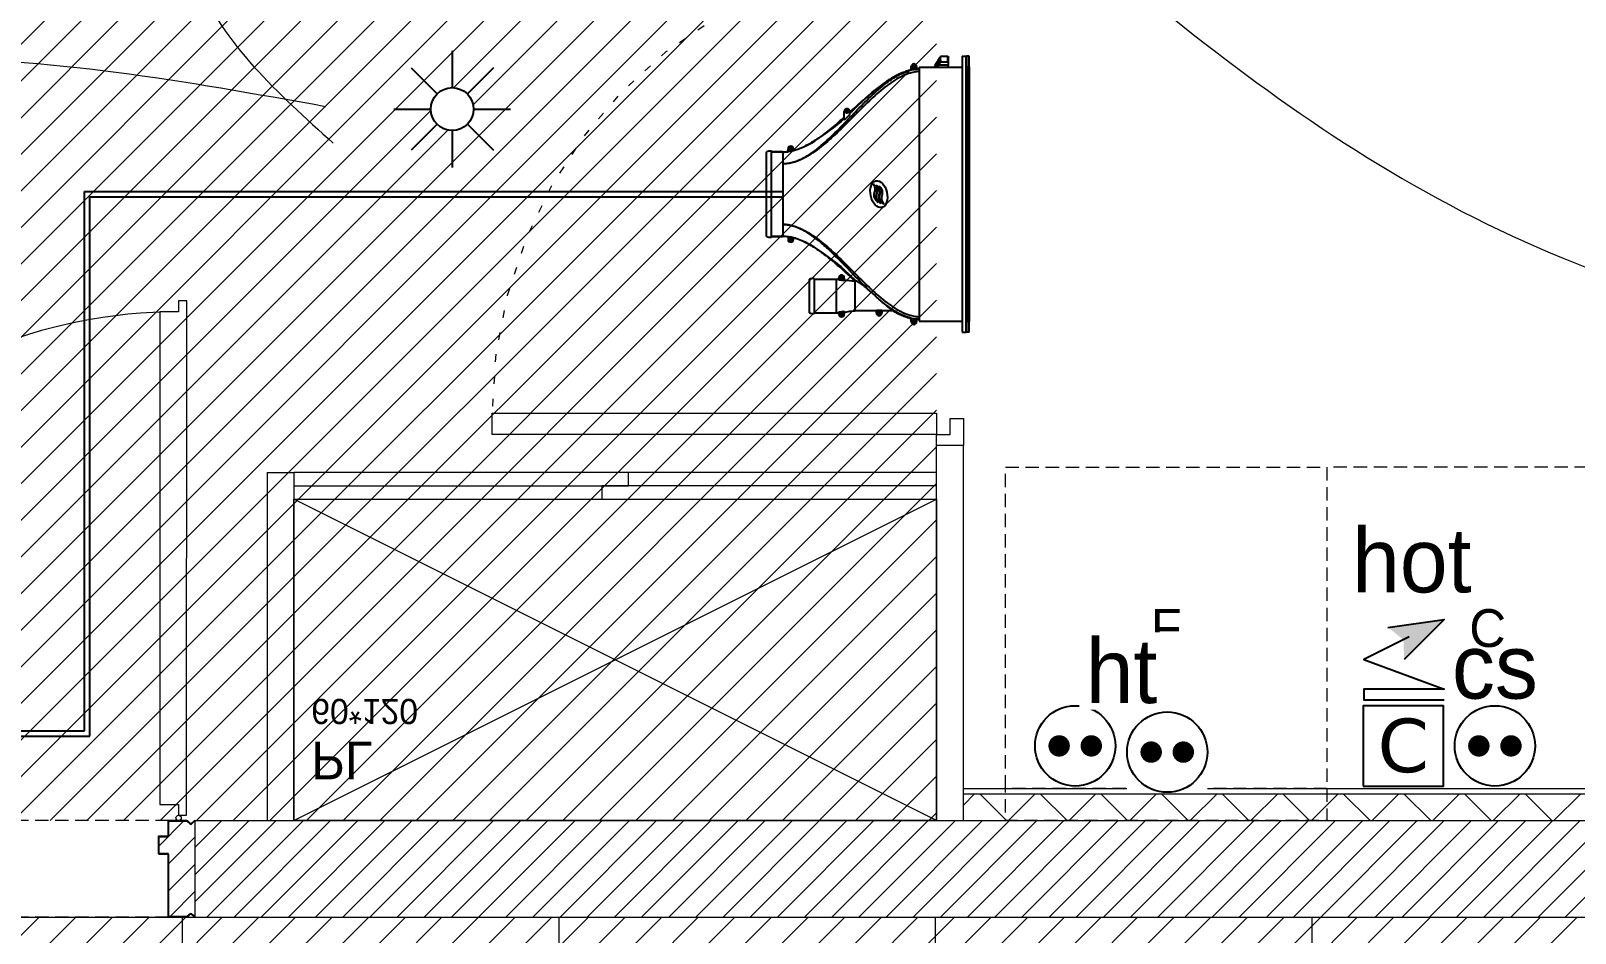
# Model space of a CAD drawing. Header units: centimetres. Extents: x 2666 to 9670, y 1889 to 5633.
# Drawn here: x 5634 to 5922.2, y 4279.4 to 4447.8 of the extents above; entities that cross this region are included whole.
import ezdxf

# ---------------------------------------------------------------- set-up
doc = ezdxf.new("R2010")
doc.units = ezdxf.units.CM
doc.header["$LTSCALE"] = 12.7
doc.linetypes.add('Style de ligne -13', pattern=[0.295276, 0.19685, -0.098425])
doc.linetypes.add('Style de ligne -18', pattern=[0.328084, 0.109361, -0.218723])
for name, color, linetype, lineweight in [('B Faux plafonds', 7, 'Continuous', 5), ('B Faux plafonds-1', 7, 'Continuous', 5), ('B GÈnÈral', 7, 'Continuous', 5), ('B Général', 7, 'Continuous', 5), ('C ANNOTATIONS-prestations', 7, 'Continuous', 5), ('C ANNOTATIONS-prestations-1', 7, 'Continuous', 5), ('prlm-ELEC-CFO', 1, 'Continuous', 25)]:
    doc.layers.add(name, color=color, linetype=linetype, lineweight=lineweight)
doc.layers.add('prlm-CHAUFF', color=4, linetype='Continuous')
doc.styles.add('Eurostile', font='')
doc.styles.add('prlm-elec-cfo', font='comic.ttf', dxfattribs={"height": 12})
doc.styles.get('Eurostile').set_extended_font_data('Eurostile')

# ---------------------------------------------------------------- blocks, each defined once
blk = doc.blocks.new('xi.SPOT')
at = {"color": 0, "lineweight": 5}
blk.add_wipeout([(-4, 0), (-2.83, -2.83), (0, -4), (2.83, -2.83), (4, 0), (2.83, 2.83), (0, 4), (-2.83, 2.83)], dxfattribs=at).dxf.layer = 'prlm-ELEC-CFO'
at = {"layer": 'prlm-ELEC-CFO', "color": 0, "linetype": 'ByBlock', "lineweight": -2, "flags": 128}
for points in [[(0, 10.88), (0, 4)], [(-7.69, 7.69), (-2.83, 2.83)], [(7.69, 7.69), (2.83, 2.83)], [(-10.88, 0), (-4, 0)], [(4, 0), (10.88, 0)], [(-2.83, -2.83), (-7.69, -7.69)], [(2.83, -2.83), (7.69, -7.69)], [(0, -4), (0, -10.88)]]:
    blk.add_lwpolyline(points, dxfattribs=at)
at = {"layer": 'prlm-ELEC-CFO', "color": 0, "linetype": 'ByBlock', "lineweight": -2}
blk.add_circle((0, 0), 4, dxfattribs=at)
blk = doc.blocks.new('xi.PCHT')
at = {"color": 0, "lineweight": 5}
blk.add_wipeout([(-7.5, -7.5), (7.5, -7.5), (7.5, 7.5), (-7.5, 7.5)], dxfattribs=at).dxf.layer = 'prlm-ELEC-CFO'
at = {"layer": 'prlm-ELEC-CFO', "color": 0, "linetype": 'ByBlock', "lineweight": 5, "const_width": 2}
for points in [[(-4, 0, 1), (-2, 0, 1)], [(2, 0, 1), (4, 0, 1)]]:
    blk.add_lwpolyline(points, format="xyb", close=True, dxfattribs=at)
at = {"layer": 'prlm-ELEC-CFO', "color": 0, "linetype": 'ByBlock', "lineweight": -2}
blk.add_circle((0, 0), 7.5, dxfattribs=at)
blk = doc.blocks.new('xi.SF32')
at = {"layer": 'prlm-ELEC-CFO', "color": 0, "flags": 128}
blk.add_lwpolyline([(-7.5, -7.5), (7.5, -7.5), (7.5, 7.5), (-7.5, 7.5)], close=True, dxfattribs=at)
at = {"layer": 'prlm-ELEC-CFO', "color": 0, "linetype": 'ByBlock', "insert": (0, 0), "char_height": 10, "width": 11.36, "attachment_point": 5}
blk.add_mtext('{\\fVerdana|b0|i0|c0|p34;C}', dxfattribs=at)
blk = doc.blocks.new('xi.PCS')
at = {"color": 0, "lineweight": 5}
blk.add_wipeout([(-7.5, -7.5), (7.5, -7.5), (7.5, 7.5), (-7.5, 7.5)], dxfattribs=at).dxf.layer = 'prlm-ELEC-CFO'
at = {"layer": 'prlm-ELEC-CFO', "color": 0, "linetype": 'ByBlock', "lineweight": 5, "const_width": 2}
for points in [[(-4, 0, 1), (-2, 0, 1)], [(2, 0, 1), (4, 0, 1)]]:
    blk.add_lwpolyline(points, format="xyb", close=True, dxfattribs=at)
at = {"layer": 'prlm-ELEC-CFO', "color": 0, "linetype": 'ByBlock', "lineweight": -2}
blk.add_circle((0, 0), 7.5, dxfattribs=at)
blk = doc.blocks.new('xi.hot')
at = {"layer": 'prlm-ELEC-CFO', "lineweight": 5}
blk.add_hatch(color=0, dxfattribs=at).paths.add_polyline_path([(-3, 6), (-0.1, 3.7), (0, 0), (7.5, 7.5)])
at = {"layer": 'prlm-ELEC-CFO', "color": 0}
for points in [[(-3, 6), (7.5, 7.5), (0, 0)], [(0.95, 4.23), (-7.5, 0), (7.5, -5.5), (-7.5, -5.5), (-7.5, -7.5), (7.5, -7.5)]]:
    blk.add_lwpolyline(points, dxfattribs=at)
blk = doc.blocks.new('Cuisson')
at = {"layer": 'B Général', "color": 7, "linetype": 'Style de ligne -13', "lineweight": 5, "flags": 128}
blk.add_lwpolyline([(-30, 30), (-30, 36), (30, 36), (30, 30)], dxfattribs=at)
blk.add_lwpolyline([(-30, 30), (30, 30), (30, -30), (-30, -30)], close=True, dxfattribs=at)
at = {"layer": 'B Général', "color": 7, "insert": (0, 0), "char_height": 7.06, "attachment_point": 5, "line_spacing_factor": 0.894142, "style": 'Eurostile'}
blk.add_mtext('C', dxfattribs=at)
blk = doc.blocks.new('Placard 60.120')
at = {"layer": 'B Général', "color": 7, "linetype": 'Continuous', "lineweight": 5}
for p, q in [((60, 29.81), (-60, -30.19)), ((-60, 29.81), (60, -30.19))]:
    blk.add_line(p, q, dxfattribs=at)
at = {"layer": 'B Général', "color": 7, "linetype": 'Continuous', "lineweight": 5, "flags": 128}
blk.add_lwpolyline([(60, -30.19), (60, 29.81), (-60, 29.81), (-60, -30.19)], dxfattribs=at)
at = {"layer": 'B Général', "color": 252, "linetype": 'Continuous', "lineweight": 5, "true_color": 0x888888, "flags": 128}
blk.add_lwpolyline([(60, -30.19), (60, -35.19), (-60, -35.19), (-60, -30.19)], close=True, dxfattribs=at)
at = {"layer": 'B Général', "color": 7, "linetype": 'Continuous', "lineweight": 5, "flags": 128}
for points in [[(60, -30.19), (60, -32.69), (-2.5, -32.69), (-2.5, -30.19)], [(2.5, -32.69), (2.5, -35.19), (-60, -35.19), (-60, -32.69)]]:
    blk.add_lwpolyline(points, close=True, dxfattribs=at)
at = {"layer": 'B Général', "color": 7, "insert": (-56.76, 22.1), "char_height": 7.059, "attachment_point": 1, "line_spacing_factor": 0.894142, "style": 'Eurostile'}
blk.add_mtext('PL', dxfattribs=at)
at = {"layer": 'C ANNOTATIONS-prestations', "insert": (-56.76, 9.4), "char_height": 4.706, "attachment_point": 4, "line_spacing_factor": 0.894142, "style": 'Eurostile'}
blk.add_mtext('60*120', dxfattribs=at)
blk = doc.blocks.new('Frigo')
at = {"layer": 'B Général', "color": 7, "linetype": 'Style de ligne -13', "lineweight": 5, "flags": 128}
blk.add_lwpolyline([(-30, 30), (30, 30), (30, -30), (-30, -30)], close=True, dxfattribs=at)
blk.add_lwpolyline([(30, -30), (30, -36), (-30, -36), (-30, -30)], dxfattribs=at)
at = {"layer": 'B Général', "color": 7, "insert": (0, 0), "char_height": 7.06, "attachment_point": 5, "line_spacing_factor": 0.894142, "style": 'Eurostile'}
blk.add_mtext('F', dxfattribs=at)

msp = doc.modelspace()

# ---------------------------------------------------------------- hatches: boundary and pattern name
at = {"layer": 'B Faux plafonds', "linetype": 'Continuous', "lineweight": 5, "true_color": 0xaaaaaa}
h = msp.add_hatch(dxfattribs=at)
h.set_pattern_fill('F_P__SOFFITE', color=253, style=0, pattern_type=2)
h.set_pattern_definition([(45, (0, 0.2205), (-3.5277778, 3.3072917), [])])
h.paths.add_polyline_path([(4337.44, 3228.48), (4207.44, 3228.48), (4207.44, 4282.39), (4659.96, 4282.39), (4659.96, 4330.39), (5019.96, 4330.39), (5019.96, 4687.89), (5150.04, 4687.72), (5150.04, 4282.39), (6787.89, 4282.39), (6787.89, 4152.39), (4337.44, 4152.39)])
at = {"layer": 'B Faux plafonds-1', "linetype": 'Continuous', "lineweight": 5, "true_color": 0xaaaaaa}
h = msp.add_hatch(dxfattribs=at)
h.set_pattern_fill('F_P__SOFFITE', color=253, style=0, pattern_type=2)
h.set_pattern_definition([(45, (5697.463, 4702.054), (-3.52778, 3.30729), [])])
h.paths.add_polyline_path([(5438.04, 4501.39), (5438.17, 4300.39), (5803.04, 4300.39), (5803.04, 4471.4), (5734.04, 4471.4), (5734.04, 4501.39)])
at = {"layer": 'B GÈnÈral', "linetype": 'Continuous', "lineweight": 5, "true_color": 0x808080}
h = msp.add_hatch(dxfattribs=at)
h.set_pattern_fill('02_ISOLANT', color=8, style=0, pattern_type=2)
h.set_pattern_definition([(45, (5697.463, 4701.833), (-5.65685, 5.65685), []), (135, (5697.463, 4701.833), (5.65685, 5.65685), [])])
h.paths.add_polyline_path([(5808.04, 4305.39), (5808.04, 4300.39), (6115.89, 4300.39), (6115.89, 4305.39)])
at = {"layer": 'B GÈnÈral', "linetype": 'Continuous', "lineweight": 5}
h = msp.add_hatch(dxfattribs=at)
h.set_pattern_fill('50_BETON', style=0, pattern_type=2)
h.set_pattern_definition([(45, (5613.0258, 4291.389), (2.42535, -2.64583), [])])
edge = h.paths.add_edge_path()
edge.add_line((5664.63, 4282.44), (5663.96, 4283.02))
edge.add_line((5663.96, 4283.02), (5663.95, 4283.02))
edge.add_arc((5663.82, 4282.87), 0.2, 48.9909, 131.0091)
edge.add_line((5663.69, 4283.02), (5663.68, 4283.02))
edge.add_line((5663.68, 4283.02), (5663.12, 4282.53))
edge.add_line((5663.12, 4282.53), (5663.12, 4282.53))
edge.add_arc((5663.09, 4282.57), 0.05, 270, 311.0091, ccw=False)
edge.add_line((5663.09, 4282.52), (5663.09, 4282.52))
edge.add_line((5663.09, 4282.52), (5659.73, 4282.52))
edge.add_line((5659.73, 4282.52), (5659.72, 4282.52))
edge.add_arc((5659.72, 4282.56), 0.0435, 180, 270, ccw=False)
edge.add_line((5659.68, 4282.56), (5659.68, 4294.08))
edge.add_arc((5659.5, 4294.08), 0.174, 0, 90)
edge.add_line((5659.5, 4294.26), (5659.48, 4294.26))
edge.add_line((5659.48, 4294.26), (5657.93, 4294.26))
edge.add_line((5657.93, 4294.26), (5657.92, 4294.26))
edge.add_arc((5657.92, 4294.3), 0.0435, 180, 270, ccw=False)
edge.add_line((5657.88, 4294.3), (5657.88, 4297.35))
edge.add_arc((5657.92, 4297.35), 0.0435, 90, 180, ccw=False)
edge.add_line((5657.92, 4297.39), (5657.93, 4297.39))
edge.add_line((5657.93, 4297.39), (5659.48, 4297.39))
edge.add_line((5659.48, 4297.39), (5659.5, 4297.39))
edge.add_arc((5659.5, 4297.56), 0.174, 270, 360)
edge.add_line((5659.68, 4297.56), (5659.68, 4300.21))
edge.add_arc((5659.72, 4300.21), 0.0435, 90, 180, ccw=False)
edge.add_line((5659.72, 4300.26), (5659.73, 4300.26))
edge.add_line((5659.73, 4300.26), (5663.09, 4300.26))
edge.add_line((5663.09, 4300.26), (5663.09, 4300.26))
edge.add_arc((5663.09, 4300.21), 0.05, 48.9909, 90, ccw=False)
edge.add_line((5663.12, 4300.25), (5663.12, 4300.25))
edge.add_line((5663.12, 4300.25), (5663.68, 4299.76))
edge.add_line((5663.68, 4299.76), (5663.69, 4299.75))
edge.add_arc((5663.82, 4299.9), 0.2, 228.9909, 306.9033)
edge.add_line((5663.94, 4299.74), (5663.95, 4299.75))
edge.add_line((5663.95, 4299.75), (5664.46, 4300.2))
edge.add_line((5664.46, 4300.2), (5664.46, 4300.2))
edge.add_line((5664.46, 4300.2), (5664.63, 4300.34))
edge.add_line((5664.63, 4300.34), (5664.63, 4282.44))
h = msp.add_hatch(dxfattribs=at)
h.set_pattern_fill('50_BETON', style=0, pattern_type=2)
h.set_pattern_definition([(45, (0, 0), (2.4253472, -2.6458333), [])])
h.paths.add_polyline_path([(6207.89, 4282.39), (6191.89, 4300.39), (5664.63, 4300.39), (5664.63, 4282.39)])
at = {"layer": 'C ANNOTATIONS-prestations-1', "linetype": 'Continuous', "lineweight": 9, "true_color": 0x989898}
h = msp.add_hatch(dxfattribs=at)
h.set_pattern_fill('DALETTES TERRASSE 50X50', color=252, scale=1.406016, style=0, pattern_type=2)
h.set_pattern_definition([(0, (4678, 4152.39), (4e-15, -70.3008), []), (-90, (4678, 4152.39), (70.3008, 0), [])])
h.paths.add_polyline_path([(4337.44, 3228.48), (4207.44, 3228.48), (4207.44, 4282.39), (4659.96, 4282.39), (4659.96, 4330.39), (5019.96, 4330.39), (5019.96, 4687.89), (5150.04, 4687.72), (5150.04, 4282.39), (6787.89, 4282.39), (6787.89, 4152.39), (4337.44, 4152.39)])

# ---------------------------------------------------------------- linework, layer by layer
at = {"layer": 'B Général', "color": 7, "linetype": 'Continuous', "lineweight": 13}
for p, q in [((5803.04, 4300.39), (5803.04, 4370.44)), ((5808.04, 4300.39), (5808.04, 4370.44)), ((5678.04, 4365.39), (5678.04, 4300.39)), ((5683.04, 4365.39), (5683.04, 4300.39)), ((5808.04, 4306.39), (6115.89, 4306.39)), ((5808.04, 4300.39), (5808.04, 4306.39)), ((5808.04, 4300.39), (6115.89, 4300.39))]:
    msp.add_line(p, q, dxfattribs=at)
at = {"layer": 'B Général', "color": 7, "linetype": 'Continuous', "lineweight": 5}
for p, q in [((5808.04, 4370.44), (5803.04, 4370.44)), ((5803.04, 4300.39), (5803.04, 4370.44)), ((5808.04, 4300.39), (5808.04, 4370.44)), ((5678.04, 4365.39), (5678.04, 4300.39)), ((5678.04, 4365.39), (5683.04, 4365.39)), ((5683.04, 4365.39), (5683.04, 4300.39)), ((5808.04, 4306.39), (6115.89, 4306.39)), ((5808.04, 4305.39), (6115.89, 4305.39)), ((5664.63, 4300.39), (6191.89, 4300.39)), ((5664.63, 4282.39), (5664.63, 4300.39)), ((5678.04, 4300.39), (5683.04, 4300.39)), ((5808.04, 4300.39), (6115.89, 4300.39)), ((5664.63, 4282.39), (6207.89, 4282.39))]:
    msp.add_line(p, q, dxfattribs=at)
at = {"layer": 'B Général', "linetype": 'Style de ligne -13', "lineweight": 5}
for p, q in [((5659.73, 4300.39), (5566.33, 4300.39)), ((5659.73, 4282.39), (5566.33, 4282.39))]:
    msp.add_line(p, q, dxfattribs=at)
at = {"layer": 'B Général', "color": 7, "linetype": 'Continuous', "lineweight": 18}
for p, q in [((5664.63, 4300.39), (6191.89, 4300.39)), ((5664.63, 4282.39), (6207.89, 4282.39))]:
    msp.add_line(p, q, dxfattribs=at)
at = {"layer": 'B Général', "linetype": 'Style de ligne -18', "lineweight": 5, "flags": 128}
msp.add_lwpolyline([(5803.04, 4461.44), (5792.2, 4460.71), (5781.56, 4458.54), (5771.28, 4454.97), (5761.54, 4450.05), (5752.51, 4443.87), (5744.35, 4436.54), (5737.19, 4428.18), (5731.16, 4418.94), (5726.36, 4408.97), (5722.87, 4398.44), (5720.75, 4387.53), (5720.04, 4376.44)], dxfattribs=at)
at = {"layer": 'B Général', "color": 7, "linetype": 'Continuous', "lineweight": 5, "flags": 128}
for points in [[(5658.03, 4303.39), (5661.53, 4303.39), (5661.52, 4301.39), (5663.02, 4301.39), (5663.04, 4397.39), (5661.54, 4397.39), (5661.54, 4395.39), (5658.04, 4395.39)], [(5803.04, 4370.44), (5803.04, 4372.44), (5805.54, 4372.44), (5805.54, 4375.44), (5808.04, 4375.44), (5808.04, 4370.44)]]:
    msp.add_lwpolyline(points, close=True, dxfattribs=at)
at = {"layer": 'B Général', "flags": 128}
msp.add_lwpolyline([(5803.04, 4372.44), (5720.04, 4372.44), (5720.04, 4376.44), (5803.04, 4376.44)], close=True, dxfattribs=at)
at = {"layer": 'B Général', "linetype": 'Continuous', "lineweight": 5, "flags": 128}
msp.add_lwpolyline([(5659.53, 4300.21), (5659.53, 4297.56, -0.414214), (5659.48, 4297.52), (5659.48, 4297.52), (5657.93, 4297.52), (5657.9, 4297.52, 0.414214), (5657.73, 4297.35), (5657.73, 4294.3, 0.414214), (5657.9, 4294.13), (5657.93, 4294.13), (5659.48, 4294.13), (5659.48, 4294.13, -0.414214), (5659.53, 4294.08), (5659.53, 4282.56, 0.414214), (5659.7, 4282.39), (5659.73, 4282.39), (5663.09, 4282.39), (5663.09, 4282.39, 0.18087), (5663.23, 4282.44), (5663.23, 4282.44), (5663.78, 4282.92), (5663.79, 4282.93, -0.373975), (5663.85, 4282.93), (5663.86, 4282.92), (5664.52, 4282.35), (5664.63, 4282.44), (5663.96, 4283.02), (5663.95, 4283.02, 0.373975), (5663.69, 4283.02), (5663.68, 4283.02), (5663.12, 4282.53), (5663.12, 4282.53, -0.18087), (5663.09, 4282.52), (5663.09, 4282.52), (5659.73, 4282.52), (5659.72, 4282.52, -0.414214), (5659.68, 4282.56), (5659.68, 4294.08, 0.414214), (5659.5, 4294.26), (5659.48, 4294.26), (5657.93, 4294.26), (5657.92, 4294.26, -0.414214), (5657.88, 4294.3), (5657.88, 4297.35, -0.414214), (5657.92, 4297.39), (5657.93, 4297.39), (5659.48, 4297.39), (5659.5, 4297.39, 0.414214), (5659.68, 4297.56), (5659.68, 4300.21, -0.414214), (5659.72, 4300.26), (5659.73, 4300.26), (5663.09, 4300.26), (5663.09, 4300.26, -0.18087), (5663.12, 4300.25), (5663.12, 4300.25), (5663.68, 4299.76), (5663.69, 4299.75, 0.353689), (5663.94, 4299.74), (5663.95, 4299.75), (5664.46, 4300.2), (5664.46, 4300.2), (5664.63, 4300.34), (5664.52, 4300.43), (5663.91, 4299.9, -0.385556), (5663.79, 4299.85), (5663.78, 4299.85), (5663.23, 4300.34), (5663.23, 4300.34, 0.18087), (5663.09, 4300.39), (5663.09, 4300.39), (5659.73, 4300.39), (5659.7, 4300.39, 0.414214)], format="xyb", close=True, dxfattribs=at)
at = {"layer": 'B Général', "linetype": 'Continuous', "lineweight": 5}
msp.add_circle((5661.53, 4300.89), 0.5, dxfattribs=at)
at = {"layer": 'B Général', "color": 7, "linetype": 'Continuous', "lineweight": 5}
msp.add_arc((5661.53, 4300.89), 94.5, 90, 181.2323, dxfattribs=at)
at = {"layer": 'C ANNOTATIONS-prestations', "color": 7, "linetype": 'Continuous', "lineweight": 5, "flags": 128}
msp.add_lwpolyline([(4337.44, 3228.48), (4207.44, 3228.48), (4207.44, 4282.39), (4659.96, 4282.39), (4659.96, 4330.39), (5019.96, 4330.39), (5019.96, 4687.89), (5150.04, 4687.72), (5150.04, 4282.39), (6787.89, 4282.39), (6787.89, 4152.39), (4337.44, 4152.39)], close=True, dxfattribs=at)
msp.add_lwpolyline([(4337.44, 3228.48), (4207.44, 3228.48), (4207.44, 4282.39), (4659.96, 4282.39), (4659.96, 4330.39), (5019.96, 4330.39), (5019.96, 4687.89), (5150.04, 4687.72), (5150.04, 4282.39), (6787.89, 4282.39), (6787.89, 4152.39), (4337.44, 4152.39)], close=True, dxfattribs=at)
at = {"layer": 'prlm-CHAUFF', "ltscale": 50}
for p, q in [((5803.33, 4442.37), (5803.34, 4442.39)), ((5803.34, 4442.39), (5803.56, 4442.72)), ((5803.34, 4442.39), (5803.37, 4442.35)), ((5803.54, 4442.61), (5803.37, 4442.35)), ((5805.15, 4443.04), (5803.78, 4443.04)), ((5805.15, 4442.05), (5805.15, 4443.04)), ((5805.15, 4443.04), (5805.2, 4442.99)), ((5805.2, 4442.99), (5805.2, 4442.99)), ((5805.2, 4442.99), (5805.2, 4441.97)), ((5805.29, 4442.88), (5805.2, 4442.97)), ((5805.29, 4442.84), (5805.2, 4442.93)), ((5805.29, 4442.77), (5805.2, 4442.86)), ((5805.29, 4442.69), (5805.2, 4442.78)), ((5805.29, 4442.58), (5805.2, 4442.67)), ((5805.29, 4442.46), (5805.2, 4442.55)), ((5805.29, 4442.31), (5805.2, 4442.4)), ((5805.22, 4442.39), (5805.29, 4442.46)), ((5805.23, 4442.52), (5805.29, 4442.58)), ((5805.24, 4442.64), (5805.29, 4442.69)), ((5805.25, 4442.73), (5805.29, 4442.77)), ((5805.29, 4442.62), (5805.25, 4442.65)), ((5805.29, 4442.38), (5805.25, 4442.42)), ((5805.26, 4442.81), (5805.29, 4442.84)), ((5805.27, 4442.86), (5805.29, 4442.88)), ((5805.27, 4442.6), (5805.29, 4442.62)), ((5807.8, 4443.08), (5808.53, 4443.08)), ((5807.8, 4443.08), (5807.8, 4391.58)), ((5808.53, 4391.58), (5808.53, 4443.08)), ((5808.53, 4443.08), (5808.61, 4443.08)), ((5809.1, 4443.08), (5808.61, 4443.08)), ((5808.61, 4443.08), (5808.61, 4391.58)), ((5809.1, 4391.58), (5809.1, 4443.08)), ((5798.3, 4440.52), (5798.3, 4441.13)), ((5798.64, 4441.18), (5798.75, 4441.18)), ((5798.64, 4441.08), (5798.64, 4441.18)), ((5798.75, 4441.08), (5798.64, 4441.08)), ((5798.75, 4441.29), (5798.85, 4441.29)), ((5798.75, 4441.18), (5798.75, 4441.29)), ((5798.75, 4440.97), (5798.75, 4441.08)), ((5798.85, 4440.97), (5798.75, 4440.97)), ((5798.85, 4441.29), (5798.85, 4441.18)), ((5798.85, 4441.18), (5798.95, 4441.18)), ((5798.95, 4441.08), (5798.85, 4441.08)), ((5798.85, 4441.08), (5798.85, 4440.97)), ((5798.95, 4441.18), (5798.95, 4441.08)), ((5799.3, 4441.13), (5799.3, 4440.69)), ((5799.38, 4440.69), (5799.3, 4440.69)), ((5799.8, 4441.03), (5807.8, 4441.03)), ((5799.8, 4441.03), (5799.8, 4393.63)), ((5802.94, 4441.68), (5802.91, 4441.66)), ((5802.94, 4441.68), (5802.95, 4441.69)), ((5803.44, 4441.68), (5802.94, 4441.68)), ((5802.97, 4441.76), (5803.33, 4442.37)), ((5803.01, 4441.74), (5802.97, 4441.76)), ((5803.33, 4441.51), (5802.99, 4441.03)), ((5803.36, 4442.34), (5803.01, 4441.74)), ((5803.01, 4441.74), (5803.47, 4441.74)), ((5803.38, 4441.39), (5803.14, 4441.03)), ((5803.33, 4442.37), (5803.36, 4442.34)), ((5803.34, 4441.53), (5803.33, 4441.51)), ((5803.56, 4441.87), (5803.34, 4441.53)), ((5803.37, 4442.35), (5803.36, 4442.34)), ((5803.55, 4442.34), (5803.36, 4442.34)), ((5803.37, 4442.35), (5803.55, 4442.35)), ((5803.76, 4441.97), (5803.38, 4441.39)), ((5805.2, 4441.39), (5803.38, 4441.39)), ((5803.76, 4441.97), (5803.78, 4442.05)), ((5805.2, 4441.97), (5803.76, 4441.97)), ((5803.78, 4442.05), (5805.15, 4442.05)), ((5805.15, 4442.05), (5805.2, 4441.97)), ((5805.29, 4442.15), (5805.2, 4442.24)), ((5805.2, 4442.06), (5805.29, 4442.15)), ((5805.29, 4441.96), (5805.2, 4442.05)), ((5805.2, 4441.97), (5805.2, 4441.39)), ((5805.2, 4441.97), (5805.2, 4441.97)), ((5805.2, 4441.87), (5805.29, 4441.96)), ((5805.29, 4441.7), (5805.2, 4441.79)), ((5805.2, 4441.61), (5805.29, 4441.7)), ((5805.29, 4441.46), (5805.2, 4441.55)), ((5805.2, 4441.37), (5805.29, 4441.46)), ((5805.2, 4441.03), (5805.2, 4441.39)), ((5805.29, 4441.21), (5805.2, 4441.3)), ((5805.2, 4441.12), (5805.29, 4441.21)), ((5805.23, 4441.03), (5805.2, 4441.06)), ((5805.21, 4442.23), (5805.29, 4442.31)), ((5805.29, 4441.81), (5805.21, 4441.89)), ((5805.22, 4442.03), (5805.29, 4442.1)), ((5805.29, 4441.57), (5805.22, 4441.63)), ((5805.23, 4441.75), (5805.29, 4441.81)), ((5805.23, 4441.51), (5805.29, 4441.57)), ((5805.25, 4442.35), (5805.29, 4442.38)), ((5805.29, 4442.1), (5805.26, 4442.12)), ((5808.79, 4441.08), (5808.79, 4393.58)), ((5808.79, 4441.08), (5808.86, 4441.08)), ((5808.86, 4441.08), (5808.79, 4440.88)), ((5808.86, 4393.58), (5808.86, 4441.08)), ((5808.91, 4441.08), (5808.91, 4393.58)), ((5808.91, 4441.08), (5808.96, 4441.08)), ((5808.96, 4441.08), (5808.91, 4440.92)), ((5808.96, 4393.58), (5808.96, 4441.08)), ((5809, 4441.08), (5809, 4393.58)), ((5809, 4441.08), (5809.03, 4441.08)), ((5809.03, 4441.08), (5809, 4440.97)), ((5809.03, 4393.58), (5809.03, 4441.08)), ((5809.06, 4441.08), (5809.06, 4393.58)), ((5809.06, 4441.08), (5809.08, 4441.08)), ((5809.08, 4441.08), (5809.06, 4441.01)), ((5809.08, 4393.58), (5809.08, 4441.08)), ((5809.09, 4441.08), (5809.09, 4393.58)), ((5809.09, 4441.08), (5809.1, 4441.08)), ((5809.1, 4441.08), (5809.09, 4441.06)), ((5809.1, 4393.58), (5809.1, 4441.08)), ((5785.8, 4431.16), (5785.8, 4432.77)), ((5786.8, 4432.16), (5785.8, 4431.16)), ((5786.14, 4432.82), (5786.25, 4432.82)), ((5786.14, 4432.72), (5786.14, 4432.82)), ((5786.25, 4432.72), (5786.14, 4432.72)), ((5786.25, 4432.93), (5786.35, 4432.93)), ((5786.25, 4432.82), (5786.25, 4432.93)), ((5786.25, 4432.61), (5786.25, 4432.72)), ((5786.35, 4432.61), (5786.25, 4432.61)), ((5786.35, 4432.93), (5786.35, 4432.82)), ((5786.35, 4432.82), (5786.45, 4432.82)), ((5786.45, 4432.72), (5786.35, 4432.72)), ((5786.35, 4432.72), (5786.35, 4432.61)), ((5786.45, 4432.82), (5786.45, 4432.72)), ((5786.8, 4432.77), (5786.8, 4432.16)), ((5771.3, 4409.43), (5771.3, 4425.23)), ((5772.2, 4409.33), (5772.2, 4425.33)), ((5772.2, 4425.23), (5774.3, 4425.23)), ((5774.3, 4425.23), (5772.2, 4425.23)), ((5774.3, 4425.23), (5774.3, 4423)), ((5775.3, 4425.23), (5775.3, 4425.79)), ((5775.62, 4425.28), (5775.3, 4425.23)), ((5776.3, 4425.49), (5775.62, 4425.28)), ((5775.64, 4425.74), (5775.64, 4425.84)), ((5775.64, 4425.84), (5775.75, 4425.84)), ((5775.75, 4425.74), (5775.64, 4425.74)), ((5775.75, 4425.94), (5775.85, 4425.94)), ((5775.75, 4425.84), (5775.75, 4425.94)), ((5775.75, 4425.63), (5775.75, 4425.74)), ((5775.85, 4425.63), (5775.75, 4425.63)), ((5775.85, 4425.94), (5775.85, 4425.84)), ((5775.85, 4425.84), (5775.95, 4425.84)), ((5775.85, 4425.74), (5775.85, 4425.63)), ((5775.95, 4425.74), (5775.85, 4425.74)), ((5775.95, 4425.84), (5775.95, 4425.74)), ((5776.3, 4425.79), (5776.3, 4425.49)), ((5778.78, 4426.45), (5778.78, 4426.42)), ((5779.32, 4426.74), (5779.32, 4426.71)), ((5774.3, 4423), (5774.3, 4411.66)), ((5643.95, 4317.14), (5643.95, 4417.83)), ((5643.95, 4417.83), (5774.3, 4417.83)), ((5644.95, 4316.14), (5644.95, 4416.83)), ((5644.95, 4416.83), (5774.3, 4416.83)), ((5774.3, 4411.66), (5774.3, 4409.43)), ((5772.2, 4409.43), (5774.3, 4409.43)), ((5774.3, 4409.43), (5772.2, 4409.43)), ((5775.3, 4409.43), (5775.62, 4409.38)), ((5775.3, 4409.43), (5775.3, 4408.87)), ((5776.3, 4409.17), (5775.62, 4409.38)), ((5775.64, 4408.82), (5775.64, 4408.92)), ((5775.64, 4408.92), (5775.75, 4408.92)), ((5775.75, 4408.82), (5775.64, 4408.82)), ((5775.75, 4409.03), (5775.85, 4409.03)), ((5775.75, 4408.92), (5775.75, 4409.03)), ((5775.75, 4408.72), (5775.75, 4408.82)), ((5775.85, 4408.72), (5775.75, 4408.72)), ((5775.85, 4409.03), (5775.85, 4408.92)), ((5775.85, 4408.92), (5775.95, 4408.92)), ((5775.85, 4408.82), (5775.85, 4408.72)), ((5775.95, 4408.82), (5775.85, 4408.82)), ((5775.95, 4408.92), (5775.95, 4408.82)), ((5776.3, 4408.87), (5776.3, 4409.17)), ((5779.32, 4407.92), (5779.32, 4407.92)), ((5787.96, 4401.13), (5785.8, 4403.2)), ((5785.8, 4403.2), (5787.96, 4401.13)), ((5779.3, 4395.18), (5779.3, 4401.48)), ((5780.2, 4401.58), (5780.2, 4395.08)), ((5780.2, 4401.48), (5784.3, 4401.48)), ((5780.2, 4401.48), (5784.3, 4401.48)), ((5784.3, 4401.48), (5784.3, 4395.18)), ((5784.8, 4401.3), (5784.8, 4401.73)), ((5785.74, 4401.18), (5784.8, 4401.3)), ((5785.14, 4401.78), (5785.25, 4401.78)), ((5785.14, 4401.68), (5785.14, 4401.78)), ((5785.25, 4401.68), (5785.14, 4401.68)), ((5785.25, 4401.89), (5785.35, 4401.89)), ((5785.25, 4401.78), (5785.25, 4401.89)), ((5785.25, 4401.57), (5785.25, 4401.68)), ((5785.35, 4401.57), (5785.25, 4401.57)), ((5785.35, 4401.89), (5785.35, 4401.78)), ((5785.35, 4401.78), (5785.45, 4401.78)), ((5785.45, 4401.68), (5785.35, 4401.68)), ((5785.35, 4401.68), (5785.35, 4401.57)), ((5785.45, 4401.78), (5785.45, 4401.68)), ((5785.8, 4401.18), (5785.74, 4401.18)), ((5785.8, 4401.73), (5785.8, 4401.18)), ((5787.96, 4401.13), (5787.8, 4401.13)), ((5787.8, 4395.53), (5787.8, 4401.13)), ((5787.96, 4401.13), (5787.8, 4401.13)), ((5780.2, 4395.18), (5784.3, 4395.18)), ((5780.2, 4395.18), (5784.3, 4395.18)), ((5784.8, 4395.36), (5785.74, 4395.48)), ((5784.8, 4394.93), (5784.8, 4395.36)), ((5785.14, 4394.88), (5785.14, 4394.98)), ((5785.14, 4394.98), (5785.25, 4394.98)), ((5785.25, 4394.88), (5785.14, 4394.88)), ((5785.25, 4395.09), (5785.35, 4395.09)), ((5785.25, 4394.98), (5785.25, 4395.09)), ((5785.25, 4394.77), (5785.25, 4394.88)), ((5785.35, 4394.77), (5785.25, 4394.77)), ((5785.35, 4395.09), (5785.35, 4394.98)), ((5785.35, 4394.98), (5785.45, 4394.98)), ((5785.35, 4394.88), (5785.35, 4394.77)), ((5785.45, 4394.88), (5785.35, 4394.88)), ((5785.45, 4394.98), (5785.45, 4394.88)), ((5785.74, 4395.48), (5785.8, 4395.48)), ((5785.8, 4395.48), (5785.8, 4394.93)), ((5791.8, 4395.53), (5787.8, 4395.53)), ((5791.8, 4395.53), (5787.8, 4395.53)), ((5791.8, 4395.68), (5792.8, 4395.68)), ((5791.8, 4395.13), (5791.8, 4395.68)), ((5792.14, 4395.08), (5792.14, 4395.18)), ((5792.14, 4395.18), (5792.25, 4395.18)), ((5792.25, 4395.08), (5792.14, 4395.08)), ((5792.25, 4395.29), (5792.35, 4395.29)), ((5792.25, 4395.18), (5792.25, 4395.29)), ((5792.25, 4394.97), (5792.25, 4395.08)), ((5792.35, 4394.97), (5792.25, 4394.97)), ((5792.35, 4395.29), (5792.35, 4395.18)), ((5792.35, 4395.18), (5792.45, 4395.18)), ((5792.45, 4395.08), (5792.35, 4395.08)), ((5792.35, 4395.08), (5792.35, 4394.97)), ((5792.45, 4395.18), (5792.45, 4395.08)), ((5792.8, 4395.68), (5792.8, 4395.13)), ((5794.92, 4395.53), (5792.8, 4395.53)), ((5794.92, 4395.53), (5792.8, 4395.53)), ((5798.3, 4393.53), (5798.3, 4394.14)), ((5798.64, 4393.58), (5798.75, 4393.58)), ((5798.64, 4393.48), (5798.64, 4393.58)), ((5798.75, 4393.48), (5798.64, 4393.48)), ((5798.75, 4393.69), (5798.85, 4393.69)), ((5798.75, 4393.58), (5798.75, 4393.69)), ((5798.75, 4393.37), (5798.75, 4393.48)), ((5798.85, 4393.69), (5798.85, 4393.58)), ((5798.85, 4393.58), (5798.95, 4393.58)), ((5798.95, 4393.48), (5798.85, 4393.48)), ((5798.85, 4393.48), (5798.85, 4393.37)), ((5798.95, 4393.58), (5798.95, 4393.48)), ((5799.38, 4393.97), (5799.3, 4393.97)), ((5799.3, 4393.97), (5799.3, 4393.53)), ((5799.8, 4393.63), (5807.8, 4393.63)), ((5808.79, 4393.78), (5808.86, 4393.58)), ((5808.86, 4393.58), (5808.79, 4393.58)), ((5808.91, 4393.74), (5808.96, 4393.58)), ((5808.96, 4393.58), (5808.91, 4393.58)), ((5809, 4393.69), (5809.03, 4393.58)), ((5809.03, 4393.58), (5809, 4393.58)), ((5809.06, 4393.65), (5809.08, 4393.58)), ((5809.08, 4393.58), (5809.06, 4393.58)), ((5809.09, 4393.6), (5809.1, 4393.58)), ((5809.1, 4393.58), (5809.09, 4393.58)), ((5798.85, 4393.37), (5798.75, 4393.37)), ((5807.8, 4391.58), (5808.53, 4391.58)), ((5808.61, 4391.58), (5808.53, 4391.58)), ((5809.1, 4391.58), (5808.61, 4391.58)), ((5286.82, 4317.14), (5643.95, 4317.14)), ((5286.82, 4316.14), (5644.95, 4316.14))]:
    msp.add_line(p, q, dxfattribs=at)
for centre, radius in [((5798.8, 4441.13), 0.3), ((5798.8, 4441.13), 0.25), ((5786.3, 4432.77), 0.3), ((5786.3, 4432.77), 0.25), ((5775.8, 4425.79), 0.3), ((5775.8, 4425.79), 0.25), ((5775.8, 4408.87), 0.3), ((5775.8, 4408.87), 0.25), ((5785.3, 4401.73), 0.3), ((5785.3, 4401.73), 0.25), ((5785.3, 4394.93), 0.3), ((5785.3, 4394.93), 0.25), ((5792.3, 4395.13), 0.3), ((5792.3, 4395.13), 0.25), ((5798.8, 4393.53), 0.3), ((5798.8, 4393.53), 0.25)]:
    msp.add_circle(centre, radius, dxfattribs=at)
for centre, radius, start, end in [((5802.88, 4443.21), 0.836, 324.1326, 329.2425), ((5813.84, 4435.62), 12.5, 143.7494, 145.0637), ((5798.8, 4441.13), 0.5, 0, 180), ((5815.03, 4434.97), 13.85, 151.9182, 154.0515), ((5814.68, 4435.09), 13.43, 152.115, 153.7632), ((5813.84, 4435.62), 12.5, 151.3177, 151.5903), ((5802.34, 4442.08), 0.703, 323.033, 332.9325), ((5802.69, 4442.05), 0.448, 304.6713, 315.4982), ((5759.74, 4460.46), 39, 300.1399, 310.6113), ((5759.74, 4460.46), 39, 302.5506, 310.6113), ((5777.7, 4439.84), 11.66, 309.5755, 314.0299), ((5777.47, 4440.09), 11.99, 309.6381, 313.9674), ((5786.3, 4432.77), 0.5, 0, 180), ((5771.96, 4423.34), 2, 83.2559, 109.4245), ((5771.96, 4423.34), 2, 83.2559, 109.4245), ((5774.29, 4433), 7.77, 270.0577, 277.4544), ((5774.29, 4433.05), 7.82, 270.0736, 277.4237), ((5774.31, 4432.44), 7.25, 269.9215, 277.8382), ((5775.8, 4425.79), 0.5, 0, 180), ((5772.82, 4438.43), 13.43, 282.9954, 306.0824), ((5773.47, 4436.49), 11.35, 284.4106, 297.8626), ((5769.63, 4444.25), 20.01, 297.2018, 298.9518), ((5771.96, 4411.32), 2, 250.5755, 276.7441), ((5771.96, 4411.32), 2, 250.5755, 276.7441), ((5774.29, 4401.66), 7.77, 82.5456, 89.9423), ((5774.29, 4401.61), 7.82, 82.5763, 89.9264), ((5774.31, 4402.26), 7.17, 83.9053, 90.1157), ((5774.31, 4402.26), 7.17, 82.0923, 83.5448), ((5775.8, 4408.87), 0.5, 180, 0), ((5773.33, 4397.82), 11.74, 62.3321, 75.441), ((5773.47, 4398.17), 11.35, 62.1374, 75.6929), ((5769.63, 4390.41), 20.01, 61.0483, 62.7983), ((5769.63, 4390.41), 20.01, 61.0482, 62.7982), ((5759.74, 4374.2), 39, 49.3887, 59.86), ((5759.74, 4374.2), 39, 49.3887, 59.8601), ((5785.3, 4401.73), 0.5, 0, 180), ((5777.7, 4394.82), 11.66, 45.9701, 50.4245), ((5777.47, 4394.57), 11.99, 46.0326, 50.3619), ((5779.96, 4399.59), 2, 83.2559, 109.4245), ((5779.96, 4399.59), 2, 83.2559, 109.4245), ((5767.75, 4372.59), 35.1, 45.7111, 49.5265), ((5808.57, 4414.85), 23.65, 226.4099, 234.7501), ((5779.96, 4397.07), 2, 250.5755, 276.7441), ((5779.96, 4397.07), 2, 250.5755, 276.7441), ((5785.3, 4394.93), 0.5, 180, 0), ((5792.3, 4395.13), 0.5, 180, 0), ((5801.16, 4405.92), 12.12, 253.7263, 256.3852), ((5798.8, 4393.53), 0.5, 180, 0)]:
    msp.add_arc(centre, radius, start, end, dxfattribs=at)
msp.add_ellipse((5792.25, 4417.33), major_axis=(-0.57, 2.49), ratio=0.600775, dxfattribs=at)
for points, knots in [([(5803.59, 4442.78), (5803.59, 4442.77), (5803.58, 4442.77), (5803.58, 4442.76), (5803.57, 4442.74), (5803.57, 4442.73), (5803.56, 4442.72), (5803.56, 4442.7), (5803.55, 4442.69), (5803.55, 4442.67), (5803.55, 4442.65), (5803.54, 4442.63), (5803.54, 4442.62), (5803.54, 4442.6), (5803.54, 4442.57), (5803.54, 4442.55), (5803.54, 4442.53), (5803.54, 4442.5), (5803.54, 4442.46), (5803.54, 4442.41), (5803.54, 4442.36), (5803.55, 4442.3), (5803.55, 4442.24), (5803.56, 4442.18), (5803.57, 4442.12), (5803.58, 4442.05), (5803.59, 4442), (5803.6, 4441.98)], [0.0304712, 0.0304712, 0.0304712, 0.0304712, 0.0599457, 0.0897682, 0.1195016, 0.1491541, 0.1787343, 0.2082505, 0.2377114, 0.2671256, 0.2965018, 0.3258487, 0.355175, 0.3844897, 0.4138015, 0.4431194, 0.4724522, 0.5018089, 0.5568669, 0.611863, 0.6668562, 0.7219052, 0.7770682, 0.8324028, 0.8879658, 0.9438132, 1, 1, 1, 1]), ([(5803.78, 4443.04), (5803.76, 4443.02), (5803.73, 4442.98), (5803.71, 4442.88), (5803.7, 4442.81), (5803.7, 4442.68), (5803.7, 4442.64), (5803.71, 4442.54), (5803.71, 4442.49), (5803.73, 4442.32), (5803.76, 4442.19), (5803.78, 4442.05)], [0, 0, 0, 0, 0.25, 0.25, 0.5, 0.5, 0.625, 0.625, 0.75, 0.75, 1, 1, 1, 1]), ([(5774.3, 4423), (5774.47, 4423), (5774.64, 4423.01), (5774.98, 4423.04), (5775.15, 4423.06), (5775.66, 4423.14), (5776, 4423.21), (5776.66, 4423.41), (5776.98, 4423.53), (5777.61, 4423.8), (5777.92, 4423.95), (5778.81, 4424.43), (5779.38, 4424.79), (5780.46, 4425.56), (5780.98, 4425.98), (5782.5, 4427.26), (5783.46, 4428.18), (5785.34, 4430.05), (5786.26, 4431.02), (5788.11, 4432.94), (5789.03, 4433.9), (5790.93, 4435.76), (5791.9, 4436.67), (5793.44, 4437.92), (5793.97, 4438.32), (5794.8, 4438.88), (5795.08, 4439.06), (5795.65, 4439.4), (5795.95, 4439.57), (5796.85, 4440.02), (5797.46, 4440.27), (5798.42, 4440.54), (5798.75, 4440.61), (5799.32, 4440.69), (5799.56, 4440.71), (5799.8, 4440.72)], [0, 0, 0, 0, 0.015625, 0.015625, 0.03125, 0.03125, 0.0625, 0.0625, 0.09375, 0.09375, 0.125, 0.125, 0.1875, 0.1875, 0.25, 0.25, 0.375, 0.375, 0.5, 0.5, 0.625, 0.625, 0.75, 0.75, 0.8125, 0.8125, 0.84375, 0.84375, 0.875, 0.875, 0.9375, 0.9375, 0.96875, 0.96875, 0.9908046, 0.9908046, 0.9908046, 0.9908046]), ([(5799.8, 4440.22), (5799.56, 4440.21), (5799.33, 4440.19), (5798.76, 4440.1), (5798.44, 4440.03), (5797.49, 4439.76), (5796.88, 4439.5), (5796, 4439.05), (5795.7, 4438.88), (5795.14, 4438.54), (5794.86, 4438.36), (5794.05, 4437.8), (5793.52, 4437.41), (5791.99, 4436.17), (5791.03, 4435.28), (5789.13, 4433.45), (5788.2, 4432.51), (5786.34, 4430.65), (5785.41, 4429.71), (5783.5, 4427.9), (5782.53, 4427.02), (5780.99, 4425.8), (5780.46, 4425.41), (5779.36, 4424.67), (5778.8, 4424.33), (5777.9, 4423.88), (5777.58, 4423.74), (5776.96, 4423.49), (5776.63, 4423.38), (5775.98, 4423.2), (5775.65, 4423.12), (5775.14, 4423.05), (5774.98, 4423.03), (5774.64, 4423.01), (5774.47, 4423), (5774.3, 4423)], [0.0092808, 0.0092808, 0.0092808, 0.0092808, 0.03125, 0.03125, 0.0625, 0.0625, 0.125, 0.125, 0.15625, 0.15625, 0.1875, 0.1875, 0.25, 0.25, 0.375, 0.375, 0.5, 0.5, 0.625, 0.625, 0.75, 0.75, 0.8125, 0.8125, 0.875, 0.875, 0.90625, 0.90625, 0.9375, 0.9375, 0.96875, 0.96875, 0.984375, 0.984375, 1, 1, 1, 1]), ([(5798.3, 4440.52), (5798.01, 4440.45), (5797.73, 4440.37), (5797.16, 4440.19), (5796.88, 4440.08), (5796.05, 4439.74), (5795.53, 4439.48), (5794.5, 4438.89), (5794, 4438.57), (5793.03, 4437.9), (5792.55, 4437.54), (5791.15, 4436.44), (5790.26, 4435.66), (5788.51, 4434.06), (5787.65, 4433.24), (5786.8, 4432.42)], [0, 0, 0, 0, 0.0625, 0.0625, 0.125, 0.125, 0.25, 0.25, 0.375, 0.375, 0.5, 0.5, 0.75, 0.75, 1, 1, 1, 1]), ([(5802.84, 4441.57), (5802.84, 4441.56), (5802.84, 4441.56), (5802.83, 4441.55), (5802.83, 4441.53), (5802.82, 4441.52), (5802.82, 4441.51), (5802.82, 4441.49), (5802.82, 4441.48), (5802.81, 4441.46), (5802.81, 4441.44), (5802.81, 4441.43), (5802.81, 4441.41), (5802.81, 4441.38), (5802.81, 4441.35), (5802.81, 4441.31), (5802.82, 4441.26), (5802.82, 4441.22), (5802.83, 4441.17), (5802.84, 4441.11), (5802.85, 4441.07), (5802.85, 4441.04), (5802.85, 4441.03)], [0.1059402, 0.1059402, 0.1059402, 0.1059402, 0.1359504, 0.1694868, 0.202886, 0.2361704, 0.2693627, 0.3024859, 0.3355633, 0.3686184, 0.401675, 0.434757, 0.4678887, 0.5010941, 0.5629781, 0.6246926, 0.6863942, 0.7482374, 0.8103737, 0.8729511, 0.9361135, 0.9654522, 0.9654522, 0.9654522, 0.9654522]), ([(5802.89, 4441.03), (5802.89, 4441.04), (5802.89, 4441.05), (5802.88, 4441.07), (5802.88, 4441.11), (5802.87, 4441.14), (5802.87, 4441.17), (5802.86, 4441.19), (5802.86, 4441.22), (5802.85, 4441.25), (5802.85, 4441.27), (5802.85, 4441.3), (5802.84, 4441.32), (5802.84, 4441.35), (5802.84, 4441.37), (5802.84, 4441.39), (5802.84, 4441.42), (5802.84, 4441.44), (5802.84, 4441.47), (5802.84, 4441.51), (5802.84, 4441.54), (5802.85, 4441.57), (5802.86, 4441.59), (5802.87, 4441.61), (5802.88, 4441.63), (5802.89, 4441.65), (5802.9, 4441.66), (5802.91, 4441.66)], [0.053874, 0.053874, 0.053874, 0.053874, 0.0607104, 0.0907643, 0.1206402, 0.1503557, 0.1799287, 0.2093776, 0.238721, 0.2679778, 0.2971672, 0.3263086, 0.3554219, 0.3845269, 0.4136437, 0.4427926, 0.4719939, 0.5012681, 0.5562327, 0.6110034, 0.6657154, 0.7205017, 0.7754929, 0.8308166, 0.8865967, 0.9429527, 1, 1, 1, 1]), ([(5802.94, 4441.68), (5802.94, 4441.68), (5802.94, 4441.68), (5802.93, 4441.67), (5802.92, 4441.66), (5802.92, 4441.65), (5802.91, 4441.64), (5802.9, 4441.63), (5802.9, 4441.62), (5802.9, 4441.61), (5802.89, 4441.59), (5802.89, 4441.58), (5802.88, 4441.56), (5802.88, 4441.55), (5802.88, 4441.53), (5802.88, 4441.51), (5802.88, 4441.5), (5802.88, 4441.48), (5802.88, 4441.45), (5802.88, 4441.42), (5802.88, 4441.38), (5802.88, 4441.33), (5802.89, 4441.28), (5802.9, 4441.23), (5802.91, 4441.18), (5802.92, 4441.12), (5802.93, 4441.07), (5802.93, 4441.04), (5802.94, 4441.03)], [0, 0, 0, 0, 0.0300773, 0.0600539, 0.0899314, 0.1197114, 0.1493956, 0.1789856, 0.2084831, 0.2378898, 0.2672073, 0.2964374, 0.3255817, 0.3546421, 0.3836203, 0.4125181, 0.4413372, 0.4700795, 0.4987468, 0.5532579, 0.6080368, 0.6630958, 0.7184471, 0.7741027, 0.8300742, 0.8863734, 0.9430116, 0.9677174, 0.9677174, 0.9677174, 0.9677174]), ([(5803.6, 4441.98), (5803.6, 4441.98), (5803.6, 4441.97), (5803.6, 4441.97), (5803.6, 4441.96), (5803.6, 4441.96), (5803.59, 4441.95), (5803.59, 4441.94), (5803.59, 4441.93), (5803.59, 4441.92), (5803.58, 4441.91), (5803.57, 4441.89), (5803.56, 4441.87), (5803.56, 4441.87)], [0, 0, 0, 0, 0.061789, 0.122374, 0.182441, 0.242697, 0.303842, 0.366548, 0.43144, 0.49908, 0.668346, 0.832646, 1, 1, 1, 1]), ([(5794.25, 4438.73), (5794.09, 4438.63), (5793.6, 4438.31), (5792.78, 4437.74), (5791.81, 4437), (5790.84, 4436.21), (5789.76, 4435.28), (5788.58, 4434.23), (5787.56, 4433.31), (5786.96, 4432.77), (5786.8, 4432.62)], [0.1694223, 0.1694223, 0.1694223, 0.1694223, 0.1906001, 0.2339285, 0.2787061, 0.3247019, 0.3716424, 0.4351709, 0.4991397, 0.523565, 0.523565, 0.523565, 0.523565]), ([(5785.8, 4431.71), (5785.44, 4431.39), (5784.66, 4430.7), (5783.44, 4429.66), (5782.26, 4428.71), (5781.18, 4427.91), (5780.21, 4427.26), (5779.27, 4426.7), (5778.65, 4426.38), (5778.36, 4426.24)], [0.5730592, 0.5730592, 0.5730592, 0.5730592, 0.626259, 0.6884084, 0.7489718, 0.7930827, 0.8358988, 0.8773199, 0.9123747, 0.9123747, 0.9123747, 0.9123747]), ([(5792.13, 4415.7), (5791.41, 4416.43), (5791.31, 4416.8), (5791.35, 4417.19), (5791.42, 4417.8), (5791.82, 4418.45), (5791.25, 4419.18)], [0, 0, 0, 0, 0.389075, 0.389075, 0.389075, 1, 1, 1, 1]), ([(5793.17, 4415.39), (5792.45, 4416.12), (5792.36, 4416.49), (5792.4, 4416.88), (5792.46, 4417.49), (5792.87, 4418.14), (5792.29, 4418.87)], [0, 0, 0, 0, 0.389075, 0.389075, 0.389075, 1, 1, 1, 1]), ([(5774.3, 4411.66), (5774.47, 4411.66), (5774.64, 4411.65), (5774.98, 4411.63), (5775.15, 4411.61), (5775.65, 4411.54), (5775.98, 4411.46), (5776.64, 4411.28), (5776.96, 4411.17), (5777.59, 4410.92), (5777.9, 4410.78), (5778.8, 4410.33), (5779.37, 4409.99), (5780.46, 4409.25), (5780.99, 4408.86), (5782.53, 4407.64), (5783.5, 4406.76), (5785.41, 4404.95), (5786.34, 4404.01), (5788.2, 4402.14), (5789.13, 4401.21), (5791.03, 4399.38), (5791.99, 4398.49), (5793.52, 4397.25), (5794.05, 4396.86), (5794.86, 4396.3), (5795.14, 4396.12), (5795.7, 4395.78), (5796, 4395.61), (5796.88, 4395.16), (5797.49, 4394.9), (5798.44, 4394.63), (5798.76, 4394.56), (5799.33, 4394.47), (5799.56, 4394.45), (5799.8, 4394.44)], [0, 0, 0, 0, 0.015625, 0.015625, 0.03125, 0.03125, 0.0625, 0.0625, 0.09375, 0.09375, 0.125, 0.125, 0.1875, 0.1875, 0.25, 0.25, 0.375, 0.375, 0.5, 0.5, 0.625, 0.625, 0.75, 0.75, 0.8125, 0.8125, 0.84375, 0.84375, 0.875, 0.875, 0.9375, 0.9375, 0.96875, 0.96875, 0.9907189, 0.9907189, 0.9907189, 0.9907189]), ([(5790.54, 4399.29), (5789.29, 4400.48), (5788.09, 4401.74), (5785.7, 4404.23), (5784.5, 4405.48), (5782.63, 4407.26), (5781.99, 4407.84), (5780.67, 4408.94), (5779.98, 4409.47), (5778.89, 4410.17), (5778.51, 4410.4), (5777.73, 4410.81), (5777.32, 4411), (5776.49, 4411.31), (5776.06, 4411.44), (5775.41, 4411.57), (5775.19, 4411.6), (5774.85, 4411.64), (5774.74, 4411.64), (5774.52, 4411.66), (5774.41, 4411.66), (5774.3, 4411.66)], [0, 0, 0, 0, 0.25, 0.25, 0.5, 0.5, 0.625, 0.625, 0.75, 0.75, 0.8125, 0.8125, 0.875, 0.875, 0.9375, 0.9375, 0.96875, 0.96875, 0.984375, 0.984375, 1, 1, 1, 1]), ([(5778.34, 4408.43), (5778.68, 4408.27), (5779.39, 4407.9), (5780.44, 4407.25), (5781.53, 4406.5), (5782.61, 4405.68), (5783.69, 4404.79), (5784.99, 4403.68), (5786.34, 4402.47), (5787.37, 4401.52), (5787.8, 4401.13)], [0.1568082, 0.1568082, 0.1568082, 0.1568082, 0.2305418, 0.3149874, 0.4025619, 0.4929385, 0.5856877, 0.6803551, 0.8317746, 0.9509578, 0.9509578, 0.9509578, 0.9509578]), ([(5790.54, 4399.29), (5790.27, 4399.52), (5790.01, 4399.75), (5789.5, 4400.16), (5789.25, 4400.35), (5788.77, 4400.69), (5788.55, 4400.84), (5788.26, 4401.01), (5788.18, 4401.05), (5788.04, 4401.11), (5787.99, 4401.13), (5787.96, 4401.13)], [0, 0, 0, 0, 0.25, 0.25, 0.5, 0.5, 0.75, 0.75, 0.875, 0.875, 1, 1, 1, 1]), ([(5799.8, 4393.94), (5799.52, 4393.95), (5799.25, 4393.98), (5798.61, 4394.08), (5798.25, 4394.17), (5797.19, 4394.49), (5796.51, 4394.79), (5795.2, 4395.5), (5794.58, 4395.91), (5793.39, 4396.77), (5792.82, 4397.24), (5792.26, 4397.71)], [0.0331631, 0.0331631, 0.0331631, 0.0331631, 0.125, 0.125, 0.25, 0.25, 0.5, 0.5, 0.75, 0.75, 1, 1, 1, 1]), ([(5798.3, 4394.14), (5798, 4394.21), (5797.71, 4394.29), (5797.27, 4394.43), (5797.13, 4394.49), (5796.84, 4394.59), (5796.7, 4394.65), (5796.27, 4394.83), (5796, 4394.96), (5795.45, 4395.23), (5795.18, 4395.38), (5794.92, 4395.53)], [0, 0, 0, 0, 0.25, 0.25, 0.375, 0.375, 0.5, 0.5, 0.75, 0.75, 1, 1, 1, 1]), ([(5794.92, 4395.53), (5795.2, 4395.37), (5795.48, 4395.22), (5796.06, 4394.93), (5796.35, 4394.79), (5796.95, 4394.55), (5797.25, 4394.44), (5797.63, 4394.32), (5797.7, 4394.3), (5797.77, 4394.28)], [0, 0, 0, 0, 0.25, 0.25, 0.5, 0.5, 0.75, 0.75, 0.8062429, 0.8062429, 0.8062429, 0.8062429])]:
    msp.add_open_spline(points, degree=3, knots=knots, dxfattribs=at)
for points in [[(5799.3, 4440.69), (5798.96, 4440.65), (5798.63, 4440.59), (5798.3, 4440.52)], [(5791.25, 4419.18), (5792.18, 4418.36), (5791.78, 4417.71), (5791.71, 4417.1)], [(5791.71, 4417.1), (5791.67, 4416.7), (5791.77, 4416.32), (5792.13, 4415.7)], [(5791.87, 4417.04), (5791.93, 4417.65), (5792.33, 4418.29), (5791.76, 4419.03)], [(5791.76, 4419.03), (5792.69, 4418.21), (5792.29, 4417.56), (5792.22, 4416.94)], [(5792.64, 4415.55), (5791.92, 4416.27), (5791.82, 4416.65), (5791.87, 4417.04)], [(5792.22, 4416.94), (5792.18, 4416.55), (5792.28, 4416.17), (5792.64, 4415.55)], [(5792.29, 4418.87), (5793.23, 4418.05), (5792.82, 4417.4), (5792.76, 4416.79)], [(5792.76, 4416.79), (5792.71, 4416.39), (5792.81, 4416.01), (5793.17, 4415.39)], [(5784.3, 4401.48), (5784.47, 4401.48), (5784.63, 4401.47), (5784.8, 4401.46)], [(5784.3, 4401.48), (5784.47, 4401.48), (5784.63, 4401.47), (5784.8, 4401.46)], [(5785.8, 4401.34), (5786.46, 4401.24), (5787.13, 4401.13), (5787.8, 4401.13)], [(5785.8, 4401.34), (5786.46, 4401.24), (5787.13, 4401.13), (5787.8, 4401.13)], [(5784.3, 4395.18), (5784.47, 4395.18), (5784.63, 4395.19), (5784.8, 4395.2)], [(5784.3, 4395.18), (5784.47, 4395.18), (5784.63, 4395.19), (5784.8, 4395.2)], [(5785.8, 4395.32), (5786.46, 4395.42), (5787.13, 4395.53), (5787.8, 4395.53)], [(5785.8, 4395.32), (5786.46, 4395.42), (5787.13, 4395.53), (5787.8, 4395.53)], [(5798.3, 4394.14), (5798.63, 4394.07), (5798.96, 4394.01), (5799.3, 4393.97)]]:
    msp.add_open_spline(points, degree=3, dxfattribs=at)
at = {"layer": 'prlm-ELEC-CFO', "lineweight": 13}
for points in [[(5660.94, 4485.87), (5665.06, 4457.28), (5690.41, 4426.87)], [(5817.28, 4477), (5884.98, 4470.87), (5974.16, 4438.17)], [(5816.82, 4475.56), (5956.86, 4393.85), (6078.94, 4348.33), (6082.2, 4322.28)], [(5688.95, 4433.66), (5610.74, 4442.57), (5547.01, 4434.6)]]:
    msp.add_spline(points, degree=3, dxfattribs=at)

# ---------------------------------------------------------------- block references
at = {"layer": 'B Général', "color": 7, "xscale": -1, "rotation": 180}
for name, p in [('Placard 60.120', (5743.04, 4330.2)), ('Cuisson', (5905.89, 4336.39))]:
    msp.add_blockref(name, p, dxfattribs=at)
at = {"layer": 'B Général', "color": 7}
msp.add_blockref('Frigo', (5845.89, 4336.39), dxfattribs=at)
at = {"layer": 'prlm-ELEC-CFO'}
msp.add_blockref('xi.SF32', (5890.14, 4314.34), dxfattribs=at)

# ---------------------------------------------------------------- next in the draw order: block references
for name, p in [('xi.SPOT', (5712.61, 4433.21)), ('xi.PCHT', (5828.91, 4314.34)), ('xi.PCS', (5907.26, 4314.34)), ('xi.PCHT', (5846.09, 4313.18))]:
    msp.add_blockref(name, p, dxfattribs=at)

# ---------------------------------------------------------------- next in the draw order: texts
at = {"layer": 'prlm-ELEC-CFO', "lineweight": 20, "insert": (5891.74, 4354.99), "char_height": 12, "attachment_point": 2, "line_spacing_factor": 0.8, "style": 'prlm-elec-cfo', "bg_fill": 3, "box_fill_scale": 0.95, "bg_fill_color": 256, "bg_fill_transparency": 0}
msp.add_mtext('hot', dxfattribs=at)

# ---------------------------------------------------------------- next in the draw order: texts
at = {"layer": 'prlm-ELEC-CFO', "lineweight": 20, "char_height": 12, "attachment_point": 5, "line_spacing_factor": 0.8, "style": 'prlm-elec-cfo', "bg_fill": 3, "box_fill_scale": 1.1, "bg_fill_color": 256, "bg_fill_transparency": 0}
for s, insert in [('cs', (5907.26, 4329.08)), ('ht', (5837.56, 4328.25))]:
    msp.add_mtext(s, dxfattribs=dict(at, insert=insert))

# ---------------------------------------------------------------- next in the draw order: block references
at = {"layer": 'prlm-ELEC-CFO'}
msp.add_blockref('xi.hot', (5890.3, 4330.46), dxfattribs=at)

doc.saveas('drawing.dxf')
